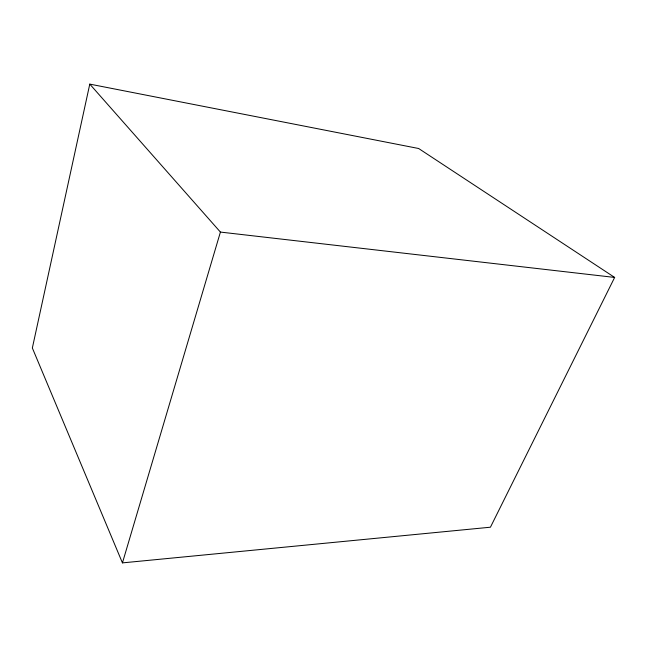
<?xml version="1.0" encoding="UTF-8"?>
<svg xmlns="http://www.w3.org/2000/svg" width="647" height="647" viewBox="0 0 647 647"><rect width="100%" height="100%" fill="white"/><g stroke="black" fill="none" stroke-linecap="round" stroke-linejoin="round"><path stroke-width="0.97" d="M89.779 84.118L32.35 348.005L122.437 562.882L490.434 527.208L614.65 277.434L418.649 148.503L89.779 84.118L220.417 232.079L614.65 277.434M122.437 562.882L220.417 232.079"/></g></svg>
